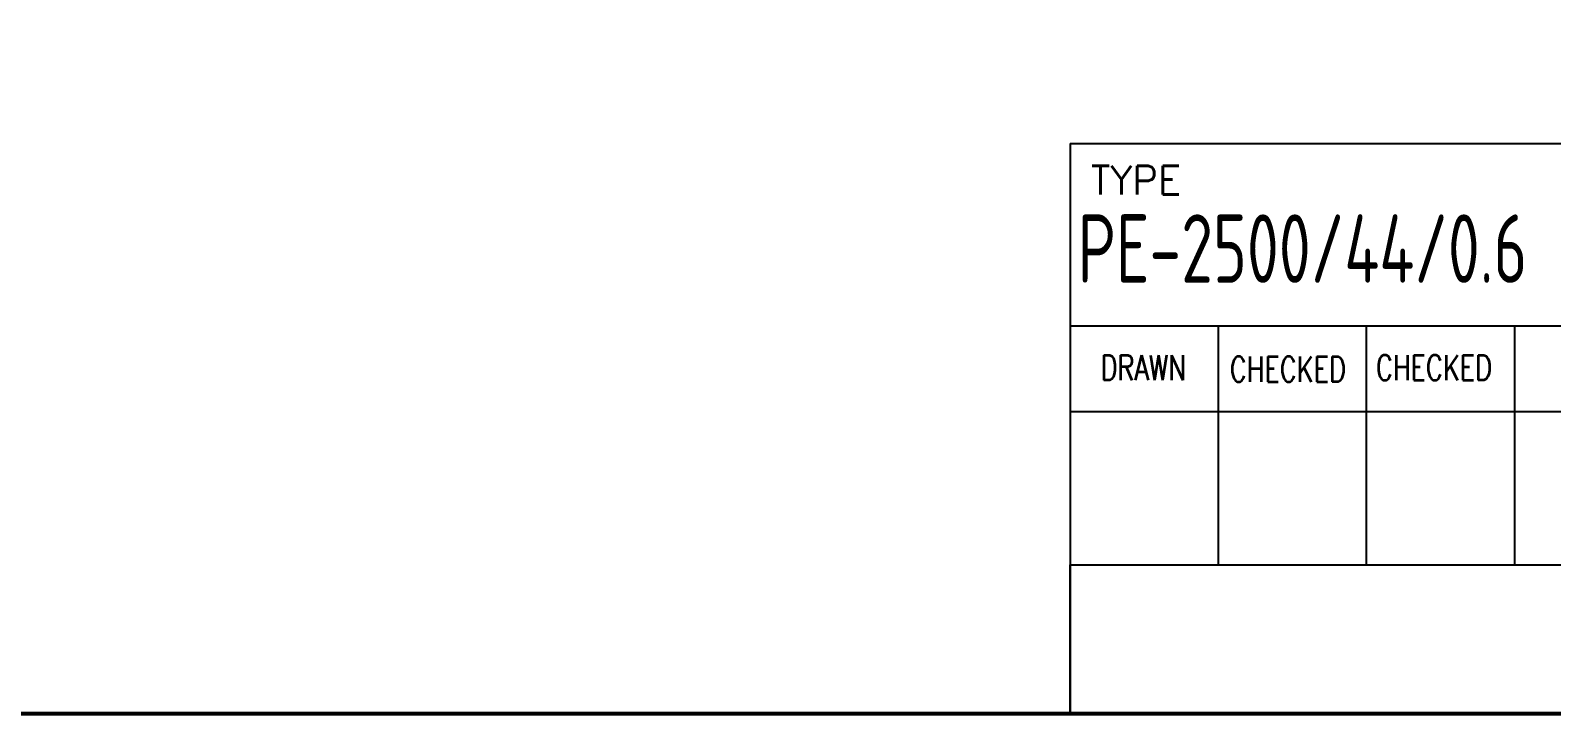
# Model space of a CAD drawing. Header units: millimetres. Extents: x 198976 to 421125, y -418833 to -203687.
# Drawn here: x 203518 to 207110, y -211388 to -209771 of the extents above; entities that cross this region are included whole.
import ezdxf

# ---------------------------------------------------------------- set-up
doc = ezdxf.new("R2010")
doc.units = ezdxf.units.MM
doc.header["$LTSCALE"] = 13
doc.layers.add('1', color=4, linetype='Continuous')
doc.layers.add('2', color=3, linetype='Continuous')
doc.styles.add('ROMANS', font='romans.shx', dxfattribs={"bigfont": 'whgtxt.shx'})
doc.styles.get("Standard").update_dxf_attribs({"font": 'gbenor.shx', "bigfont": 'gbcbig.shx'})

msp = doc.modelspace()

# ---------------------------------------------------------------- linework, layer by layer
at = {"layer": '1', "const_width": 9.42}
msp.add_lwpolyline([(199676.1, -211383.37), (210009.54, -211383.37), (210009.54, -203956.21), (199676.1, -203956.21), (199676.1, -211383.37)], dxfattribs=at)
at = {"layer": '2'}
for p, q in [((205973.04, -210037.87), (210009.54, -210037.87)), ((205973.04, -210037.87), (205973.04, -211383.37)), ((205973.04, -210468.43), (210009.54, -210468.43)), ((206322.87, -210468.43), (206322.87, -211032.68)), ((206672.7, -210468.43), (206672.7, -211032.68)), ((207022.53, -210468.43), (207022.53, -211032.68)), ((205973.04, -210670.26), (207722.19, -210670.26)), ((205973.04, -211032.68), (207722.19, -211032.68)), ((205973.04, -211382.51), (205973.04, -211032.68))]:
    msp.add_line(p, q, dxfattribs=at)

# ---------------------------------------------------------------- texts
at = {"layer": '1', "color": 4, "width": 0.8}
msp.add_text('PE-2500/44/0.6', height=161.46, dxfattribs=at).set_placement((205990.89, -210366.69))
at = {"layer": '2', "style": 'ROMANS'}
msp.add_text('TYPE', height=67.275, dxfattribs=at).set_placement((206022.11, -210158.19))
at = {"layer": '2', "style": 'ROMANS', "width": 0.75}
for s, p in [('DRAWN', (206044.92, -210596.3)), ('CHECKED', (206350.37, -210600.05)), ('CHECKED', (206695.42, -210596.3))]:
    msp.add_text(s, height=59.202, dxfattribs=at).set_placement(p)

doc.saveas('drawing.dxf')
